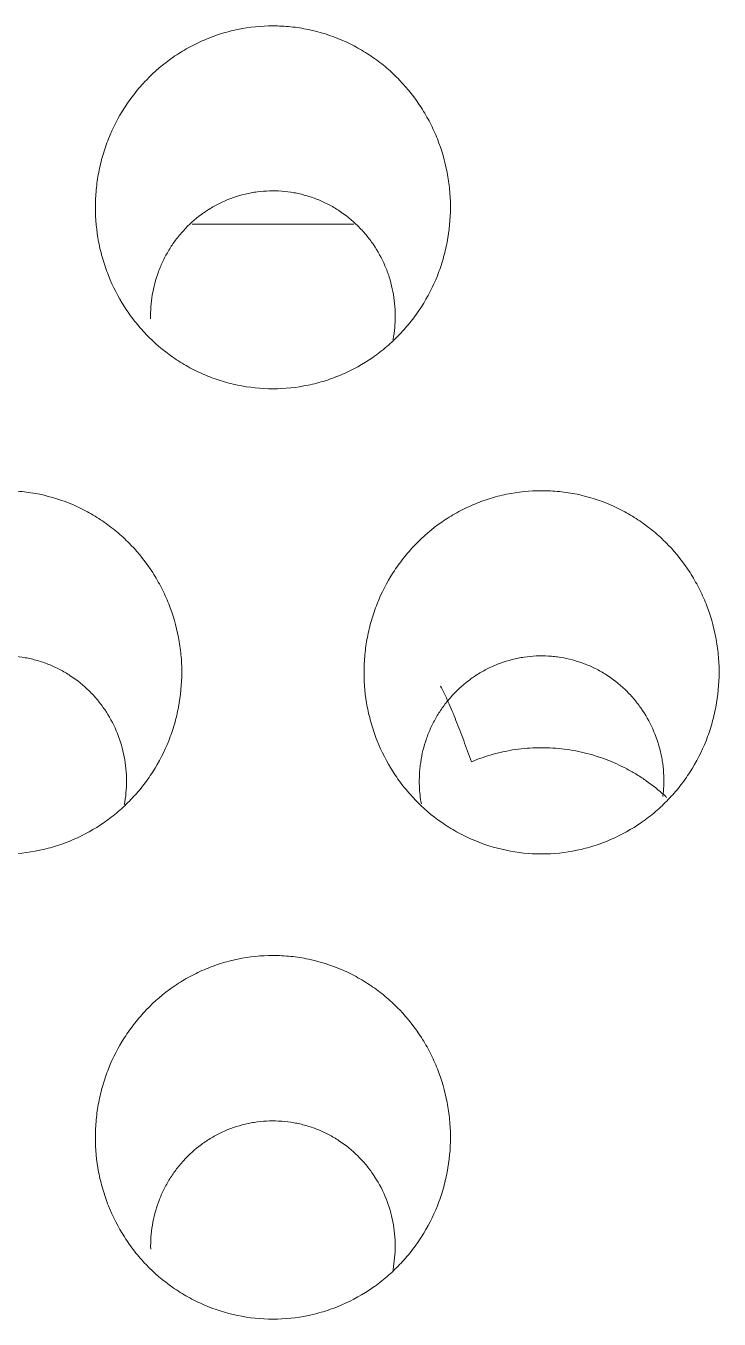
# Model space of a CAD drawing. Header units: millimetres. Extents: x 70151 to 230897, y 35202 to 113211.
# Drawn here: x 178841.74 to 178845.6, y 69190.07 to 69197.26 of the extents above; entities that cross this region are included whole.
import ezdxf

# ---------------------------------------------------------------- set-up
doc = ezdxf.new("R2010")
doc.units = ezdxf.units.MM
doc.header["$LTSCALE"] = 50
doc.layers.add('2-con', color=2, linetype='Continuous')
doc.layers.add('mark-B', color=2, linetype='Continuous', lineweight=20)

# ---------------------------------------------------------------- blocks, each defined once
blk = doc.blocks.new('무풍1WAY 대형')
at = {"layer": 'mark-B'}
for points, knots in [([(-188.2031, -430.621), (-188.2695, -430.621), (-188.3348, -430.6278), (-188.4311, -430.6478), (-188.4629, -430.6561), (-188.5101, -430.671), (-188.5258, -430.6764), (-188.5568, -430.688), (-188.5721, -430.6942), (-188.6474, -430.7268), (-188.7045, -430.7587), (-188.7853, -430.815), (-188.8115, -430.8354), (-188.8614, -430.8781), (-188.9088, -430.923), (-188.9515, -430.9722), (-188.9818, -431.0107), (-188.9915, -431.0238), (-189.0105, -431.0505), (-189.0197, -431.0641), (-189.064, -431.1333), (-189.0935, -431.1912), (-189.1295, -431.2817), (-189.14, -431.3125), (-189.1537, -431.3595), (-189.1579, -431.3754), (-189.1655, -431.4073), (-189.169, -431.4232), (-189.1842, -431.5031), (-189.1902, -431.5675), (-189.1902, -431.6487), (-189.1898, -431.6649), (-189.1883, -431.6975), (-189.1872, -431.7139), (-189.1825, -431.7628), (-189.1779, -431.795), (-189.1597, -431.8905), (-189.1417, -431.9527), (-189.1056, -432.0436), (-189.092, -432.0737), (-189.0622, -432.1318), (-189.046, -432.16), (-188.9935, -432.2419), (-188.9534, -432.2932), (-188.8964, -432.3527), (-188.8847, -432.3643), (-188.8609, -432.3868), (-188.8244, -432.4197), (-188.76, -432.4696), (-188.7046, -432.5043), (-188.6616, -432.5283), (-188.6471, -432.536), (-188.6174, -432.5506), (-188.6024, -432.5576), (-188.5267, -432.5903), (-188.4644, -432.6101), (-188.3681, -432.6302), (-188.3355, -432.6353), (-188.2694, -432.6421), (-188.2364, -432.6438), (-188.138, -432.6439), (-188.0727, -432.6373), (-187.9918, -432.6206), (-187.9756, -432.6168), (-187.9436, -432.6084), (-187.896, -432.5947), (-187.8193, -432.5661), (-187.7606, -432.5372), (-187.7031, -432.5052), (-187.6749, -432.4876), (-187.594, -432.4312), (-187.5444, -432.3888), (-187.4879, -432.3299), (-187.4768, -432.3178), (-187.4553, -432.293), (-187.4448, -432.2803), (-187.4143, -432.2416), (-187.3953, -432.2149), (-187.3427, -432.1328), (-187.313, -432.075), (-187.2828, -431.9989), (-187.2771, -431.9835), (-187.2665, -431.9525), (-187.2517, -431.9059), (-187.2328, -431.8271), (-187.2236, -431.7629), (-187.219, -431.7144), (-187.2179, -431.6982), (-187.2163, -431.6655), (-187.2159, -431.6491), (-187.2159, -431.5674), (-187.222, -431.5029), (-187.2402, -431.4075), (-187.2477, -431.3759), (-187.2614, -431.3288), (-187.2663, -431.3132), (-187.2769, -431.2822), (-187.2826, -431.2668), (-187.3126, -431.1911), (-187.3421, -431.1334), (-187.3947, -431.0511), (-187.4136, -431.0245), (-187.4543, -430.9726), (-187.4758, -430.9479), (-187.5434, -430.8772), (-187.5927, -430.8347), (-187.66, -430.7877), (-187.6737, -430.7786), (-187.7017, -430.761), (-187.7159, -430.7526), (-187.759, -430.7285), (-187.7884, -430.714), (-187.8783, -430.675), (-187.9408, -430.655), (-188.0708, -430.6278), (-188.1366, -430.621), (-188.2031, -430.621)], [0, 0, 0, 0, 0.03125, 0.03125, 0.046875, 0.046875, 0.054688, 0.054688, 0.0625, 0.0625, 0.09375, 0.09375, 0.109375, 0.109375, 0.125, 0.140625, 0.140625, 0.148438, 0.148438, 0.15625, 0.15625, 0.1875, 0.1875, 0.203125, 0.203125, 0.210938, 0.210938, 0.21875, 0.21875, 0.25, 0.25, 0.257813, 0.257813, 0.265625, 0.265625, 0.28125, 0.28125, 0.3125, 0.3125, 0.328125, 0.328125, 0.34375, 0.34375, 0.375, 0.375, 0.382813, 0.382813, 0.390625, 0.40625, 0.421875, 0.421875, 0.429688, 0.429688, 0.4375, 0.4375, 0.46875, 0.46875, 0.484375, 0.484375, 0.5, 0.5, 0.53125, 0.53125, 0.539063, 0.539063, 0.546875, 0.5625, 0.578125, 0.578125, 0.59375, 0.59375, 0.625, 0.625, 0.632813, 0.632813, 0.640625, 0.640625, 0.65625, 0.65625, 0.6875, 0.6875, 0.695313, 0.695313, 0.703125, 0.71875, 0.734375, 0.734375, 0.742187, 0.742187, 0.75, 0.75, 0.78125, 0.78125, 0.796875, 0.796875, 0.804687, 0.804687, 0.8125, 0.8125, 0.84375, 0.84375, 0.859375, 0.859375, 0.875, 0.875, 0.90625, 0.90625, 0.914063, 0.914063, 0.921875, 0.921875, 0.9375, 0.9375, 0.96875, 0.96875, 1, 1, 1, 1]), ([(-188.8701, -430.8933), (-188.8713, -430.8995), (-188.8724, -430.9057), (-188.8806, -430.956), (-188.8837, -431.0004), (-188.882, -431.0678), (-188.8804, -431.0904), (-188.875, -431.1349), (-188.8713, -431.157), (-188.8571, -431.2224), (-188.8436, -431.2651), (-188.808, -431.3483), (-188.7865, -431.3876), (-188.7488, -431.4432), (-188.7353, -431.4612), (-188.7137, -431.4873), (-188.7062, -431.4959), (-188.6909, -431.5126), (-188.683, -431.5207), (-188.643, -431.5604), (-188.6081, -431.5887), (-188.5608, -431.6197), (-188.5512, -431.6257), (-188.5316, -431.6372), (-188.5216, -431.6428), (-188.4914, -431.6585), (-188.4503, -431.6774), (-188.397, -431.6956), (-188.3641, -431.7042), (-188.3419, -431.7093), (-188.3307, -431.7116), (-188.2745, -431.7216), (-188.2294, -431.7249), (-188.1617, -431.723), (-188.1391, -431.7212), (-188.1052, -431.7167), (-188.0939, -431.7149), (-188.0715, -431.7108), (-188.0604, -431.7085), (-188.0054, -431.6954), (-187.9628, -431.6806), (-187.9013, -431.6519), (-187.881, -431.6412), (-187.8421, -431.618), (-187.8233, -431.6055), (-187.7692, -431.5655), (-187.7359, -431.5354), (-187.6977, -431.4934), (-187.6903, -431.4848), (-187.676, -431.4674), (-187.6691, -431.4585), (-187.649, -431.4315), (-187.6241, -431.3943), (-187.5975, -431.3452), (-187.5836, -431.3144), (-187.5749, -431.2937), (-187.5707, -431.2831), (-187.5513, -431.2303), (-187.5288, -431.1442), (-187.5224, -431.0554), (-187.5235, -431.0102)], [0, 0, 0, 0, 0.008227, 0.008227, 0.066566, 0.066566, 0.095736, 0.095736, 0.124906, 0.124906, 0.183246, 0.183246, 0.241585, 0.241585, 0.270755, 0.270755, 0.28534, 0.28534, 0.299925, 0.299925, 0.358264, 0.358264, 0.372849, 0.372849, 0.387434, 0.387434, 0.416604, 0.445774, 0.460359, 0.460359, 0.474944, 0.474944, 0.533283, 0.533283, 0.562453, 0.562453, 0.577038, 0.577038, 0.591623, 0.591623, 0.649962, 0.649962, 0.679132, 0.679132, 0.708302, 0.708302, 0.766642, 0.766642, 0.781226, 0.781226, 0.795811, 0.795811, 0.824981, 0.854151, 0.868736, 0.868736, 0.883321, 0.883321, 0.94166, 1, 1, 1, 1]), ([(-189.6968, -433.2088), (-189.7633, -433.2088), (-189.8285, -433.2156), (-189.9248, -433.2355), (-189.9565, -433.2438), (-190.0038, -433.2587), (-190.0195, -433.2641), (-190.0505, -433.2757), (-190.0657, -433.2818), (-190.1411, -433.3144), (-190.1981, -433.3462), (-190.2789, -433.4025), (-190.3052, -433.4228), (-190.355, -433.4655), (-190.4024, -433.5104), (-190.4451, -433.5595), (-190.4754, -433.5979), (-190.4852, -433.611), (-190.5042, -433.6377), (-190.5134, -433.6513), (-190.5577, -433.7204), (-190.5872, -433.7783), (-190.6232, -433.8687), (-190.6337, -433.8994), (-190.6474, -433.9465), (-190.6516, -433.9623), (-190.6593, -433.9941), (-190.6627, -434.0101), (-190.6779, -434.0899), (-190.684, -434.1543), (-190.684, -434.2354), (-190.6836, -434.2516), (-190.6821, -434.2842), (-190.6809, -434.3005), (-190.6763, -434.3494), (-190.6717, -434.3816), (-190.6534, -434.477), (-190.6354, -434.5391), (-190.5993, -434.63), (-190.5857, -434.6601), (-190.5559, -434.7181), (-190.5397, -434.7463), (-190.4872, -434.8281), (-190.447, -434.8793), (-190.3901, -434.9387), (-190.3783, -434.9503), (-190.3545, -434.9729), (-190.318, -435.0057), (-190.2536, -435.0555), (-190.1983, -435.0901), (-190.1553, -435.1141), (-190.1407, -435.1218), (-190.1111, -435.1364), (-190.096, -435.1434), (-190.0204, -435.1761), (-189.958, -435.1958), (-189.8618, -435.2159), (-189.8292, -435.2209), (-189.7631, -435.2278), (-189.7302, -435.2295), (-189.6317, -435.2295), (-189.5666, -435.2229), (-189.4856, -435.2062), (-189.4694, -435.2025), (-189.4374, -435.1941), (-189.3899, -435.1805), (-189.3132, -435.1519), (-189.2545, -435.123), (-189.197, -435.0911), (-189.1688, -435.0735), (-189.0879, -435.0172), (-189.0384, -434.9748), (-188.9818, -434.916), (-188.9707, -434.9039), (-188.9492, -434.8792), (-188.9387, -434.8665), (-188.9082, -434.8278), (-188.8892, -434.8012), (-188.8366, -434.7191), (-188.8069, -434.6613), (-188.7766, -434.5853), (-188.7709, -434.5699), (-188.7603, -434.539), (-188.7455, -434.4924), (-188.7266, -434.4136), (-188.7174, -434.3496), (-188.7128, -434.3011), (-188.7117, -434.2848), (-188.7101, -434.2522), (-188.7097, -434.2358), (-188.7097, -434.1541), (-188.7158, -434.0897), (-188.734, -433.9944), (-188.7415, -433.9628), (-188.7552, -433.9158), (-188.7601, -433.9001), (-188.7708, -433.8691), (-188.7764, -433.8538), (-188.8065, -433.7782), (-188.836, -433.7205), (-188.8886, -433.6384), (-188.9075, -433.6117), (-188.9482, -433.5599), (-188.9697, -433.5352), (-189.0373, -433.4646), (-189.0867, -433.4222), (-189.1539, -433.3752), (-189.1676, -433.3661), (-189.1956, -433.3486), (-189.2099, -433.3402), (-189.2529, -433.3161), (-189.2823, -433.3016), (-189.3722, -433.2627), (-189.4347, -433.2427), (-189.5647, -433.2156), (-189.6304, -433.2088), (-189.6968, -433.2088)], [0, 0, 0, 0, 0.03125, 0.03125, 0.046875, 0.046875, 0.054688, 0.054688, 0.0625, 0.0625, 0.09375, 0.09375, 0.109375, 0.109375, 0.125, 0.140625, 0.140625, 0.148438, 0.148438, 0.15625, 0.15625, 0.1875, 0.1875, 0.203125, 0.203125, 0.210938, 0.210938, 0.21875, 0.21875, 0.25, 0.25, 0.257812, 0.257812, 0.265625, 0.265625, 0.28125, 0.28125, 0.3125, 0.3125, 0.328125, 0.328125, 0.34375, 0.34375, 0.375, 0.375, 0.382812, 0.382812, 0.390625, 0.40625, 0.421875, 0.421875, 0.429687, 0.429687, 0.4375, 0.4375, 0.46875, 0.46875, 0.484375, 0.484375, 0.5, 0.5, 0.53125, 0.53125, 0.539062, 0.539062, 0.546875, 0.5625, 0.578125, 0.578125, 0.59375, 0.59375, 0.625, 0.625, 0.632812, 0.632812, 0.640625, 0.640625, 0.65625, 0.65625, 0.6875, 0.6875, 0.695312, 0.695312, 0.703125, 0.71875, 0.734375, 0.734375, 0.742187, 0.742187, 0.75, 0.75, 0.78125, 0.78125, 0.796875, 0.796875, 0.804687, 0.804687, 0.8125, 0.8125, 0.84375, 0.84375, 0.859375, 0.859375, 0.875, 0.875, 0.90625, 0.90625, 0.914062, 0.914062, 0.921875, 0.921875, 0.9375, 0.9375, 0.96875, 0.96875, 1, 1, 1, 1]), ([(-186.7093, -433.2088), (-186.7757, -433.2088), (-186.841, -433.2156), (-186.9372, -433.2355), (-186.969, -433.2438), (-187.0162, -433.2587), (-187.0319, -433.2641), (-187.0629, -433.2757), (-187.0782, -433.2818), (-187.1535, -433.3144), (-187.2106, -433.3462), (-187.2914, -433.4025), (-187.3176, -433.4228), (-187.3675, -433.4655), (-187.4149, -433.5104), (-187.4576, -433.5595), (-187.4879, -433.5979), (-187.4977, -433.611), (-187.5166, -433.6377), (-187.5259, -433.6513), (-187.5701, -433.7204), (-187.5997, -433.7783), (-187.6356, -433.8687), (-187.6462, -433.8994), (-187.6599, -433.9465), (-187.6641, -433.9623), (-187.6717, -433.9941), (-187.6751, -434.0101), (-187.6903, -434.0899), (-187.6964, -434.1543), (-187.6964, -434.2354), (-187.696, -434.2516), (-187.6945, -434.2842), (-187.6934, -434.3005), (-187.6887, -434.3494), (-187.6841, -434.3816), (-187.6659, -434.477), (-187.6478, -434.5391), (-187.6117, -434.63), (-187.5981, -434.6601), (-187.5683, -434.7181), (-187.5521, -434.7463), (-187.4996, -434.8281), (-187.4595, -434.8793), (-187.4025, -434.9387), (-187.3908, -434.9503), (-187.367, -434.9729), (-187.3305, -435.0057), (-187.266, -435.0555), (-187.2107, -435.0901), (-187.1677, -435.1141), (-187.1532, -435.1218), (-187.1235, -435.1364), (-187.1085, -435.1434), (-187.0328, -435.1761), (-186.9705, -435.1958), (-186.8742, -435.2159), (-186.8416, -435.2209), (-186.7756, -435.2278), (-186.7426, -435.2295), (-186.6442, -435.2295), (-186.579, -435.2229), (-186.4981, -435.2062), (-186.4819, -435.2025), (-186.4499, -435.1941), (-186.4024, -435.1805), (-186.3257, -435.1519), (-186.2669, -435.123), (-186.2095, -435.0911), (-186.1813, -435.0735), (-186.1003, -435.0172), (-186.0508, -434.9748), (-185.9942, -434.916), (-185.9832, -434.9039), (-185.9616, -434.8792), (-185.9511, -434.8665), (-185.9206, -434.8278), (-185.9017, -434.8012), (-185.849, -434.7191), (-185.8193, -434.6613), (-185.7891, -434.5853), (-185.7834, -434.5699), (-185.7727, -434.539), (-185.758, -434.4924), (-185.7391, -434.4136), (-185.7299, -434.3496), (-185.7253, -434.3011), (-185.7241, -434.2848), (-185.7226, -434.2522), (-185.7222, -434.2358), (-185.7222, -434.1541), (-185.7283, -434.0897), (-185.7464, -433.9944), (-185.754, -433.9628), (-185.7676, -433.9158), (-185.7726, -433.9001), (-185.7832, -433.8691), (-185.7889, -433.8538), (-185.8189, -433.7782), (-185.8485, -433.7205), (-185.901, -433.6384), (-185.9199, -433.6117), (-185.9606, -433.5599), (-185.9821, -433.5352), (-186.0497, -433.4646), (-186.0991, -433.4222), (-186.1663, -433.3752), (-186.1801, -433.3661), (-186.2081, -433.3486), (-186.2223, -433.3402), (-186.2654, -433.3161), (-186.2947, -433.3016), (-186.3847, -433.2627), (-186.4471, -433.2427), (-186.5771, -433.2156), (-186.6429, -433.2088), (-186.7093, -433.2088)], [0, 0, 0, 0, 0.03125, 0.03125, 0.046875, 0.046875, 0.054688, 0.054688, 0.0625, 0.0625, 0.09375, 0.09375, 0.109375, 0.109375, 0.125, 0.140625, 0.140625, 0.148438, 0.148438, 0.15625, 0.15625, 0.1875, 0.1875, 0.203125, 0.203125, 0.210938, 0.210938, 0.21875, 0.21875, 0.25, 0.25, 0.257813, 0.257813, 0.265625, 0.265625, 0.28125, 0.28125, 0.3125, 0.3125, 0.328125, 0.328125, 0.34375, 0.34375, 0.375, 0.375, 0.382813, 0.382813, 0.390625, 0.40625, 0.421875, 0.421875, 0.429688, 0.429688, 0.4375, 0.4375, 0.46875, 0.46875, 0.484375, 0.484375, 0.5, 0.5, 0.53125, 0.53125, 0.539063, 0.539063, 0.546875, 0.5625, 0.578125, 0.578125, 0.59375, 0.59375, 0.625, 0.625, 0.632813, 0.632813, 0.640625, 0.640625, 0.65625, 0.65625, 0.6875, 0.6875, 0.695313, 0.695313, 0.703125, 0.71875, 0.734375, 0.734375, 0.742188, 0.742188, 0.75, 0.75, 0.78125, 0.78125, 0.796875, 0.796875, 0.804687, 0.804687, 0.8125, 0.8125, 0.84375, 0.84375, 0.859375, 0.859375, 0.875, 0.875, 0.90625, 0.90625, 0.914062, 0.914062, 0.921875, 0.921875, 0.9375, 0.9375, 0.96875, 0.96875, 1, 1, 1, 1]), ([(-190.3151, -433.9043), (-190.2966, -433.9456), (-190.2745, -433.9845), (-190.2359, -434.0394), (-190.2221, -434.0571), (-190.1928, -434.0913), (-190.1771, -434.1079), (-190.1281, -434.1546), (-190.0928, -434.1823), (-190.0358, -434.2184), (-190.0161, -434.2296), (-189.9753, -434.25), (-189.9546, -434.2591), (-189.8913, -434.2831), (-189.8478, -434.2948), (-189.7917, -434.3039), (-189.7804, -434.3054), (-189.7577, -434.3079), (-189.7237, -434.3108), (-189.6672, -434.3111), (-189.6223, -434.3068), (-189.5887, -434.3018), (-189.5775, -434.2999), (-189.5551, -434.2954), (-189.5439, -434.2929), (-189.4888, -434.2789), (-189.4465, -434.2634), (-189.3856, -434.2338), (-189.3657, -434.2229), (-189.3269, -434.1991), (-189.3083, -434.1862), (-189.2546, -434.1453), (-189.2218, -434.1147), (-189.1844, -434.0722), (-189.1771, -434.0635), (-189.163, -434.0458), (-189.1426, -434.0189), (-189.112, -433.9718), (-189.0912, -433.9319), (-189.0723, -433.8908), (-189.0639, -433.8699), (-189.0418, -433.8066), (-189.0312, -433.7633), (-189.023, -433.708), (-189.0216, -433.6969), (-189.0193, -433.6745), (-189.0185, -433.6632), (-189.0167, -433.6295), (-189.0166, -433.6072), (-189.0189, -433.5523), (-189.0225, -433.52), (-189.0283, -433.4878)], [0, 0, 0, 0, 0.067884, 0.067884, 0.101826, 0.101826, 0.135768, 0.135768, 0.203652, 0.203652, 0.237594, 0.237594, 0.271536, 0.271536, 0.33942, 0.33942, 0.356391, 0.356391, 0.373362, 0.407304, 0.441247, 0.441247, 0.458218, 0.458218, 0.475189, 0.475189, 0.543073, 0.543073, 0.577015, 0.577015, 0.610957, 0.610957, 0.678841, 0.678841, 0.695812, 0.695812, 0.712783, 0.746725, 0.780667, 0.780667, 0.814609, 0.814609, 0.882493, 0.882493, 0.899464, 0.899464, 0.916435, 0.916435, 0.950377, 0.950377, 1, 1, 1, 1]), ([(-187.3766, -433.481), (-187.3777, -433.4871), (-187.3788, -433.4932), (-187.387, -433.5433), (-187.3901, -433.5878), (-187.3884, -433.6551), (-187.3868, -433.6777), (-187.3814, -433.7222), (-187.3777, -433.7442), (-187.3635, -433.8096), (-187.3499, -433.8523), (-187.3143, -433.9354), (-187.2928, -433.9747), (-187.2551, -434.0303), (-187.2416, -434.0483), (-187.2199, -434.0743), (-187.2125, -434.0829), (-187.1971, -434.0996), (-187.1893, -434.1077), (-187.1492, -434.1473), (-187.1143, -434.1756), (-187.067, -434.2066), (-187.0574, -434.2126), (-187.0378, -434.2241), (-187.0278, -434.2297), (-186.9976, -434.2454), (-186.9565, -434.2642), (-186.9032, -434.2824), (-186.8703, -434.2909), (-186.8481, -434.2961), (-186.8369, -434.2983), (-186.7807, -434.3083), (-186.7356, -434.3116), (-186.6679, -434.3097), (-186.6453, -434.3079), (-186.6114, -434.3035), (-186.6001, -434.3017), (-186.5777, -434.2976), (-186.5666, -434.2952), (-186.5116, -434.2821), (-186.469, -434.2674), (-186.4075, -434.2387), (-186.3872, -434.228), (-186.3483, -434.2049), (-186.3295, -434.1924), (-186.2753, -434.1524), (-186.242, -434.1223), (-186.2039, -434.0804), (-186.1965, -434.0718), (-186.1821, -434.0543), (-186.1752, -434.0455), (-186.1551, -434.0185), (-186.1302, -433.9814), (-186.1036, -433.9323), (-186.0897, -433.9015), (-186.0809, -433.8808), (-186.0768, -433.8702), (-186.0574, -433.8174), (-186.0349, -433.7314), (-186.0285, -433.6426), (-186.0296, -433.5975)], [0, 0, 0, 0, 0.00808, 0.00808, 0.066428, 0.066428, 0.095603, 0.095603, 0.124777, 0.124777, 0.183125, 0.183125, 0.241473, 0.241473, 0.270647, 0.270647, 0.285234, 0.285234, 0.299821, 0.299821, 0.35817, 0.35817, 0.372757, 0.372757, 0.387344, 0.387344, 0.416518, 0.445692, 0.460279, 0.460279, 0.474866, 0.474866, 0.533214, 0.533214, 0.562388, 0.562388, 0.576975, 0.576975, 0.591562, 0.591562, 0.649911, 0.649911, 0.679085, 0.679085, 0.708259, 0.708259, 0.766607, 0.766607, 0.781194, 0.781194, 0.795781, 0.795781, 0.824955, 0.854129, 0.868716, 0.868716, 0.883304, 0.883304, 0.941652, 1, 1, 1, 1]), ([(-189.3066, -433.7213), (-189.3458, -433.7378), (-189.426, -433.7655), (-189.5094, -433.7832), (-189.5732, -433.7925), (-189.5946, -433.7949), (-189.6373, -433.7983), (-189.6586, -433.7993), (-189.7224, -433.8004), (-189.7648, -433.7985), (-189.8283, -433.7915), (-189.8494, -433.7885), (-189.8917, -433.7811), (-189.9128, -433.7767), (-189.9753, -433.7616), (-190.0566, -433.7364), (-190.134, -433.7013), (-190.1905, -433.6713), (-190.2092, -433.6606), (-190.2457, -433.6382), (-190.2635, -433.6264), (-190.3156, -433.5898), (-190.3535, -433.5594), (-190.3892, -433.5265), (-190.3938, -433.5222)], [0, 0, 0, 0, 0.109313, 0.218627, 0.218627, 0.273283, 0.273283, 0.32794, 0.32794, 0.437253, 0.437253, 0.49191, 0.49191, 0.546567, 0.546567, 0.65588, 0.765194, 0.765194, 0.81985, 0.81985, 0.874507, 0.874507, 0.98382, 1, 1, 1, 1]), ([(-190.3716, -433.5292), (-190.3762, -433.5673), (-190.3777, -433.6054), (-190.3753, -433.6658), (-190.3733, -433.6881), (-190.3688, -433.7216), (-190.367, -433.7327), (-190.3629, -433.7549), (-190.3606, -433.7659), (-190.3478, -433.8205), (-190.3335, -433.863), (-190.3151, -433.9043)], [0, 0, 0, 0, 0.299717, 0.299717, 0.474788, 0.474788, 0.562323, 0.562323, 0.649858, 0.649858, 1, 1, 1, 1]), ([(-189.1352, -434.1424), (-189.1424, -434.1292), (-189.1495, -434.1151), (-189.1638, -434.0854), (-189.171, -434.0698), (-189.1924, -434.0215), (-189.2067, -433.9871), (-189.2353, -433.9154), (-189.2495, -433.878), (-189.2781, -433.8012), (-189.2923, -433.7617), (-189.3066, -433.7213)], [0, 0, 0, 0, 0.125, 0.125, 0.25, 0.25, 0.5, 0.5, 0.75, 0.75, 1, 1, 1, 1]), ([(-188.2031, -435.7965), (-188.2695, -435.7965), (-188.3347, -435.8032), (-188.4309, -435.8232), (-188.4627, -435.8314), (-188.5099, -435.8463), (-188.5256, -435.8517), (-188.5566, -435.8633), (-188.5718, -435.8694), (-188.6472, -435.9019), (-188.7042, -435.9337), (-188.785, -435.9899), (-188.8112, -436.0102), (-188.8611, -436.0528), (-188.9085, -436.0976), (-188.9512, -436.1467), (-188.9815, -436.1851), (-188.9913, -436.1981), (-189.0103, -436.2248), (-189.0195, -436.2384), (-189.0638, -436.3075), (-189.0934, -436.3653), (-189.1293, -436.4556), (-189.1399, -436.4863), (-189.1536, -436.5333), (-189.1578, -436.5491), (-189.1654, -436.5809), (-189.1689, -436.5968), (-189.1841, -436.6766), (-189.1902, -436.7409), (-189.1902, -436.822), (-189.1898, -436.8382), (-189.1883, -436.8707), (-189.1871, -436.8871), (-189.1825, -436.9359), (-189.1779, -436.9681), (-189.1596, -437.0634), (-189.1416, -437.1255), (-189.1054, -437.2163), (-189.0918, -437.2463), (-189.062, -437.3043), (-189.0458, -437.3324), (-188.9933, -437.4142), (-188.9531, -437.4653), (-188.8961, -437.5247), (-188.8844, -437.5363), (-188.8606, -437.5588), (-188.8241, -437.5916), (-188.7597, -437.6413), (-188.7043, -437.6759), (-188.6614, -437.6999), (-188.6468, -437.7075), (-188.6171, -437.7221), (-188.6021, -437.7291), (-188.5265, -437.7617), (-188.4642, -437.7814), (-188.3679, -437.8014), (-188.3354, -437.8065), (-188.2693, -437.8133), (-188.2364, -437.815), (-188.138, -437.8151), (-188.0728, -437.8085), (-187.9919, -437.7918), (-187.9757, -437.7881), (-187.9437, -437.7797), (-187.8962, -437.7661), (-187.8196, -437.7376), (-187.7608, -437.7087), (-187.7034, -437.6768), (-187.6752, -437.6593), (-187.5943, -437.6031), (-187.5447, -437.5607), (-187.4881, -437.502), (-187.4771, -437.4899), (-187.4556, -437.4652), (-187.445, -437.4525), (-187.4145, -437.4139), (-187.3956, -437.3873), (-187.3429, -437.3053), (-187.3132, -437.2476), (-187.2829, -437.1717), (-187.2772, -437.1563), (-187.2666, -437.1254), (-187.2518, -437.0788), (-187.2329, -437.0001), (-187.2237, -436.9361), (-187.2191, -436.8876), (-187.2179, -436.8714), (-187.2164, -436.8388), (-187.216, -436.8224), (-187.216, -436.7408), (-187.2221, -436.6764), (-187.2402, -436.5811), (-187.2478, -436.5496), (-187.2615, -436.5026), (-187.2664, -436.487), (-187.277, -436.456), (-187.2827, -436.4407), (-187.3128, -436.3651), (-187.3423, -436.3075), (-187.3949, -436.2255), (-187.4138, -436.1988), (-187.4545, -436.1471), (-187.476, -436.1224), (-187.5437, -436.0519), (-187.593, -436.0096), (-187.6737, -435.9533), (-187.7019, -435.9357), (-187.7593, -435.9036), (-187.818, -435.8747), (-187.8792, -435.8518), (-187.9416, -435.832), (-187.9735, -435.8236), (-188.0709, -435.8033), (-188.1367, -435.7965), (-188.2031, -435.7965)], [0, 0, 0, 0, 0.03125, 0.03125, 0.046875, 0.046875, 0.054687, 0.054687, 0.0625, 0.0625, 0.09375, 0.09375, 0.109375, 0.109375, 0.125, 0.140625, 0.140625, 0.148437, 0.148437, 0.15625, 0.15625, 0.1875, 0.1875, 0.203125, 0.203125, 0.210937, 0.210937, 0.21875, 0.21875, 0.25, 0.25, 0.257812, 0.257812, 0.265625, 0.265625, 0.28125, 0.28125, 0.3125, 0.3125, 0.328125, 0.328125, 0.34375, 0.34375, 0.375, 0.375, 0.382812, 0.382812, 0.390625, 0.40625, 0.421875, 0.421875, 0.429687, 0.429687, 0.4375, 0.4375, 0.46875, 0.46875, 0.484375, 0.484375, 0.5, 0.5, 0.53125, 0.53125, 0.539062, 0.539062, 0.546875, 0.5625, 0.578125, 0.578125, 0.59375, 0.59375, 0.625, 0.625, 0.632812, 0.632812, 0.640625, 0.640625, 0.65625, 0.65625, 0.6875, 0.6875, 0.695312, 0.695312, 0.703125, 0.71875, 0.734375, 0.734375, 0.742187, 0.742187, 0.75, 0.75, 0.78125, 0.78125, 0.796875, 0.796875, 0.804687, 0.804687, 0.8125, 0.8125, 0.84375, 0.84375, 0.859375, 0.859375, 0.875, 0.875, 0.90625, 0.90625, 0.921875, 0.921875, 0.9375, 0.953125, 0.953125, 0.96875, 0.96875, 1, 1, 1, 1]), ([(-188.8706, -436.0686), (-188.8717, -436.0746), (-188.8728, -436.0806), (-188.881, -436.1306), (-188.8841, -436.175), (-188.8824, -436.2423), (-188.8807, -436.2649), (-188.8753, -436.3094), (-188.8679, -436.3534), (-188.8564, -436.3965), (-188.8427, -436.4391), (-188.8349, -436.4602), (-188.8082, -436.5225), (-188.7867, -436.5618), (-188.7489, -436.6173), (-188.7354, -436.6352), (-188.7137, -436.6613), (-188.7063, -436.6698), (-188.6909, -436.6865), (-188.6831, -436.6946), (-188.6429, -436.7342), (-188.608, -436.7624), (-188.5608, -436.7934), (-188.5512, -436.7994), (-188.5315, -436.8109), (-188.5215, -436.8164), (-188.4913, -436.8321), (-188.4503, -436.8509), (-188.3969, -436.8691), (-188.364, -436.8776), (-188.3419, -436.8827), (-188.3306, -436.885), (-188.2744, -436.895), (-188.2294, -436.8983), (-188.1617, -436.8963), (-188.1391, -436.8946), (-188.1051, -436.8901), (-188.0938, -436.8883), (-188.0714, -436.8842), (-188.0603, -436.8819), (-188.0053, -436.8688), (-187.9628, -436.854), (-187.9012, -436.8254), (-187.881, -436.8148), (-187.842, -436.7916), (-187.8232, -436.7792), (-187.7691, -436.7392), (-187.7357, -436.7091), (-187.6976, -436.6672), (-187.6902, -436.6587), (-187.6758, -436.6412), (-187.6689, -436.6324), (-187.6488, -436.6054), (-187.6238, -436.5683), (-187.5972, -436.5192), (-187.5833, -436.4885), (-187.5746, -436.4678), (-187.5704, -436.4572), (-187.551, -436.4044), (-187.5285, -436.3185), (-187.5221, -436.2297), (-187.5232, -436.1846)], [0, 0, 0, 0, 0.007936, 0.007936, 0.066292, 0.066292, 0.095471, 0.095471, 0.124649, 0.153827, 0.153827, 0.183006, 0.183006, 0.241363, 0.241363, 0.270541, 0.270541, 0.28513, 0.28513, 0.299719, 0.299719, 0.358076, 0.358076, 0.372665, 0.372665, 0.387254, 0.387254, 0.416433, 0.445611, 0.4602, 0.4602, 0.474789, 0.474789, 0.533146, 0.533146, 0.562325, 0.562325, 0.576914, 0.576914, 0.591503, 0.591503, 0.64986, 0.64986, 0.679038, 0.679038, 0.708216, 0.708216, 0.766573, 0.766573, 0.781162, 0.781162, 0.795751, 0.795751, 0.82493, 0.854108, 0.868697, 0.868697, 0.883287, 0.883287, 0.941643, 1, 1, 1, 1])]:
    blk.add_open_spline(points, degree=3, knots=knots, dxfattribs=at)
blk.add_open_spline([(-188.6537, -436.7121), (-188.3536, -436.7121), (-188.0535, -436.7121), (-187.7534, -436.7121)], degree=3, dxfattribs=at)
blk = doc.blocks.new('dpdjzjs')
at = {"layer": 'mark-B', "rotation": 180}
blk.add_blockref('무풍1WAY 대형', (178654.9147, 88751.491), dxfattribs=at)

msp = doc.modelspace()

# ---------------------------------------------------------------- block references
at = {"layer": '2-con'}
msp.add_blockref('dpdjzjs', (0, -19992.0434), dxfattribs=at)

doc.saveas('drawing.dxf')
